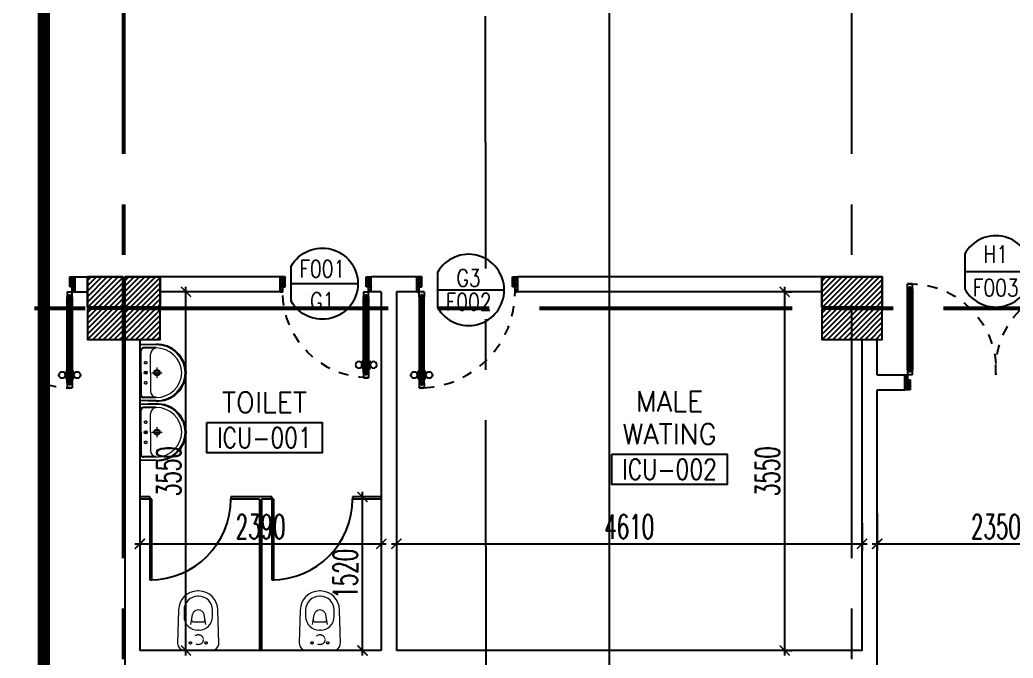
# Model space of a CAD drawing. Extents: x 276011.4 to 276105.3, y 57291.9 to 57371.4.
# Drawn here: x 276019.34 to 276029.17, y 57322.91 to 57329.23 of the extents above; entities that cross this region are included whole.
import ezdxf
from ezdxf.enums import TextEntityAlignment as Align

# ---------------------------------------------------------------- set-up
doc = ezdxf.new("R2010")
doc.units = 0
doc.header["$MEASUREMENT"] = 0
doc.header["$PDMODE"] = 34
for name, pattern in [('CENTER2', [1.125, 0.75, -0.125, 0.125, -0.125]), ('CENTERX2', [4, 2.5, -0.5, 0.5, -0.5]), ('DASHED', [0.75, 0.5, -0.25]), ('HIDDEN', [0.375, 0.25, -0.125]), ('HIDDEN2', [0.1875, 0.125, -0.0625])]:
    doc.linetypes.add(name, pattern=pattern)
doc.layers.get('0').update_dxf_attribs({"linetype": 'CONTINUOUS'})
doc.layers.get('DEFPOINTS').update_dxf_attribs({"linetype": 'CONTINUOUS'})
for name, color, linetype in [('AXES', 11, 'CENTERX2'), ('COL', 5, 'CONTINUOUS'), ('DIM', 4, 'CONTINUOUS'), ('DOOR', 7, 'CONTINUOUS'), ('DOOR-CR', 2, 'CONTINUOUS'), ('DOOR-NO', 3, 'CONTINUOUS'), ('ELEV', 2, 'CONTINUOUS'), ('FIX', 3, 'CONTINUOUS'), ('HAT', 8, 'CONTINUOUS'), ('PART', 9, 'CONTINUOUS'), ('RM-BOX', 4, 'CONTINUOUS'), ('RM-NAME', 2, 'CONTINUOUS'), ('RM-NO', 2, 'CONTINUOUS'), ('SUNI-FUR', 11, 'CONTINUOUS'), ('WALL', 2, 'CONTINUOUS')]:
    doc.layers.add(name, color=color, linetype=linetype)
doc.styles.add('ROMANS', font='ROMANS.shx', dxfattribs={"width": 0.6})
doc.dimstyles.new('STANDARD in', dxfattribs={"dimtxt": 0.24, "dimasz": 0.1, "dimexe": 0.07, "dimexo": 0.05, "dimgap": 0.05, "dimtad": 1, "dimdec": 0, "dimlfac": 1000, "dimzin": 0, "dimdsep": 46, "dimtxsty": 'ROMANS', "dimblk": 'ARCHTICK', "dimcen": 0.05, "dimdle": 0.05, "dimclrd": 4, "dimclre": 4, "dimclrt": 2, "dimadec": 0, "dimazin": 0, "dimtfac": 1, "dimtdec": 0, "dimtmove": 2, "dimatfit": 3, "dimfxl": 0, "dimtolj": 1, "dimtzin": 0, "dimarcsym": 0})

# ---------------------------------------------------------------- blocks, each defined once
blk = doc.blocks.new('DD1')
at = {"layer": 'DOOR-CR'}
blk.add_line((-307.6, 0), (352.8, 0), dxfattribs=at)
blk.add_lwpolyline([(-307.6, -172.9, 3.820224), (-307.6, 172.9)], format="xyb", close=True, dxfattribs=at)
at = {"layer": 'DOOR-NO', "color": 255, "style": 'ROMANS', "width": 0.8}
for tag, p in [('G', (0, 183.5)), ('000', (0, -141.4))]:
    blk.add_attdef(tag, text='', height=204, dxfattribs=at).set_placement(p, align=Align.MIDDLE)
blk = doc.blocks.new('A$C272A55A0')
at = {"layer": 'DOOR', "color": 0, "linetype": 'ByBlock'}
for p, q in [((0, 900.4), (0, 1050.4)), ((50, 1050.4), (0, 1050.4)), ((50, 950.4), (50, 1050.4)), ((1750, 950.4), (1750, 1050.4)), ((1750, 1050.4), (1800, 1050.4)), ((1800, 1050.4), (1800, 900.4)), ((0, 900.4), (25, 900.4)), ((25, 950.4), (50, 950.4)), ((25, 900.4), (25, 950.4)), ((75, 900.4), (25, 900.4)), ((25, 850.4), (25, 900.4)), ((75, 900.4), (75, 850.4)), ((1725, 900.4), (1775, 900.4)), ((1725, 900.4), (1725, 850.4)), ((1775, 950.4), (1750, 950.4)), ((1775, 900.4), (1775, 950.4)), ((1800, 900.4), (1775, 900.4)), ((1775, 850.4), (1775, 900.4)), ((42, 850.4), (25, 850.4)), ((58, 870.4), (42, 870.4)), ((42, 870.4), (42, 850.4)), ((58, 850.4), (58, 870.4)), ((75, 850.4), (58, 850.4)), ((1725, 850.4), (1742, 850.4)), ((1742, 870.4), (1758, 870.4)), ((1742, 850.4), (1742, 870.4)), ((1758, 870.4), (1758, 850.4)), ((1758, 850.4), (1775, 850.4)), ((1717.8, 160.1), (1708.8, 160.1)), ((1708.8, 95.3), (1708.8, 160.1)), ((1725, 172.7), (1717.8, 172.7)), ((1717.8, 172.7), (1717.8, 82.7)), ((1717.8, 95.3), (1717.8, 160.1)), ((1775, 172.7), (1782.2, 172.7)), ((1782.2, 172.7), (1782.2, 82.7)), ((1782.2, 160.1), (1791.2, 160.1)), ((1782.2, 95.3), (1782.2, 160.1)), ((1791.2, 95.3), (1791.2, 160.1)), ((25, 50.4), (42, 50.4)), ((25, 50.4), (25, 0.4)), ((25, 0.4), (75, 0.4)), ((75, 0.4), (25, 0.4)), ((42, 50.4), (42, 30.4)), ((42, 30.4), (58, 30.4)), ((58, 50.4), (75, 50.4)), ((58, 50.4), (58, 30.4)), ((75, 50.4), (75, 0.4)), ((1717.8, 95.3), (1708.8, 95.3)), ((1725, 82.7), (1717.8, 82.7)), ((1742, 50.4), (1725, 50.4)), ((1725, 50.4), (1725, 0.4)), ((1775, 0.4), (1725, 0.4)), ((1725, 0.4), (1775, 0.4)), ((1742, 50.4), (1742, 30.4)), ((1758, 30.4), (1742, 30.4)), ((1775, 50.4), (1758, 50.4)), ((1758, 50.4), (1758, 30.4)), ((1775, 82.7), (1782.2, 82.7)), ((1775, 50.4), (1775, 0.4)), ((1782.2, 95.3), (1791.2, 95.3))]:
    blk.add_line(p, q, dxfattribs=at)
at = {"layer": 'DOOR', "color": 9, "linetype": 'ByBlock'}
for p, q in [((50, 1050.4), (0, 1010.2)), ((50, 1050.4), (0, 936.6)), ((50, 1050.4), (36.6, 950.4)), ((1750, 1050.4), (1800, 1010.2)), ((1750, 1050.4), (1800, 936.6)), ((1750, 1050.4), (1763.4, 950.4))]:
    blk.add_line(p, q, dxfattribs=at)
at = {"layer": 'DOOR', "linetype": 'ByBlock'}
for p, q in [((25, 850.4), (25, 50.4)), ((42, 850.4), (42, 50.4)), ((58, 850.4), (58, 50.4)), ((75, 50.4), (75, 850.4)), ((1725, 50.4), (1725, 850.4)), ((1742, 850.4), (1742, 50.4)), ((1758, 850.4), (1758, 50.4)), ((1775, 850.4), (1775, 50.4))]:
    blk.add_line(p, q, dxfattribs=at)
at = {"layer": 'DOOR', "color": 0, "linetype": 'ByBlock'}
for centre in [(1676.5, 127.7), (1823.5, 127.7)]:
    blk.add_circle(centre, 32.4, dxfattribs=at)
at = {"layer": 'DOOR', "color": 9, "linetype": 'ByBlock'}
for centre, radius, start, end in [((50, 1050.4), 54.4, 203.20738, 270), ((50, 1050.4), 74.4, 227.77643, 270), ((50, 1050.4), 34.4, 180, 270), ((50, 1050.4), 14.4, 180, 270), ((1750, 1050.4), 14.4, 270, 0), ((1750, 1050.4), 34.4, 270, 0), ((1750, 1050.4), 54.4, 270, 336.79262), ((1750, 1050.4), 74.4, 270, 312.22357), ((50, 1050.4), 94.4, 238.01819, 270), ((50, 1050.4), 114.4, 244.08384, 257.37743), ((50, 1050.4), 134.4, 248.15985, 259.28002), ((50, 1050.4), 154.4, 251.10529, 256.28577), ((1750, 1050.4), 94.4, 270, 301.98181), ((1750, 1050.4), 114.4, 282.62257, 295.91616), ((1750, 1050.4), 134.4, 280.71998, 291.84015), ((1750, 1050.4), 154.4, 283.71423, 288.89471)]:
    blk.add_arc(centre, radius, start, end, dxfattribs=at)
at = {"layer": 'DOOR', "linetype": 'HIDDEN', "ltscale": 0.5}
for centre, start, end in [((50, 851.4), 268.31738, 3.29648), ((1750, 851.4), 176.70352, 271.68262)]:
    blk.add_arc(centre, 851.4, start, end, dxfattribs=at)
at = {"layer": 'WALL', "linetype": 'ByBlock'}
blk.add_line((1800, 900.4), (1800, 1050.4), dxfattribs=at)
blk = doc.blocks.new('C7')
at = {"layer": 'HAT'}
h = blk.add_hatch(dxfattribs=at)
h.set_pattern_fill('ANSI31', color=256, scale=300, style=0)
h.set_pattern_definition([(45, (-248876.182, -51411.005), (-26.5165043, 26.5165043), [])])
h.paths.add_polyline_path([(350, 300), (250, 300), (0, 300), (0, 0), (350, 0)])
at = {"layer": 'COL'}
blk.add_lwpolyline([(0, 300), (0, 0), (350, 0), (350, 300)], close=True, dxfattribs=at)
blk = doc.blocks.new('C5')
at = {"layer": 'HAT', "linetype": 'ByBlock'}
h = blk.add_hatch(dxfattribs=at)
h.set_pattern_fill('ANSI31', color=256, scale=300, style=0)
h.set_pattern_definition([(45, (-223356.182, -51411.005), (-26.516504, 26.516504), [])])
h.paths.add_polyline_path([(300, 300), (0, 300), (0, 0), (300, 0)])
h.paths.add_polyline_path([(600, 300), (300, 300), (300, 0), (600, 0)])
at = {"layer": 'COL'}
blk.add_lwpolyline([(600, 300), (0, 300), (0, 0), (600, 0)], close=True, dxfattribs=at)
blk = doc.blocks.new('RM1')
at = {"layer": 'RM-BOX'}
blk.add_lwpolyline([(569.9, -200), (-569.9, -200), (-569.9, -500), (569.9, -500)], close=True, dxfattribs=at)
at = {"layer": 'RM-NAME', "style": 'ROMANS'}
for tag, p in [('ROOMNAME1', (0, 323.8)), ('ROOMNAME2', (0, 0))]:
    blk.add_attdef(tag, text='', height=200, dxfattribs=at).set_placement(p, align=Align.MIDDLE)
at = {"layer": 'RM-NO', "style": 'ROMANS', "width": 0.8}
blk.add_attdef('ROOMNO', text='', height=200, dxfattribs=at).set_placement((0, -350), align=Align.MIDDLE)
blk = doc.blocks.new('DOOR90')
at = {"layer": 'DOOR', "color": 0, "linetype": 'ByBlock'}
for p, q in [((-150, 0), (-150, -25)), ((-150, 0), (0, 0)), ((0, -50), (0, 0)), ((-1000, -25), (-1000, -75)), ((-1000, -75), (-1000, -25)), ((-950, -25), (-1000, -25)), ((-950, -75), (-1000, -75)), ((-970, -42), (-970, -58)), ((-950, -42), (-970, -42)), ((-950, -58), (-970, -58)), ((-950, -25), (-950, -42)), ((-950, -58), (-950, -75)), ((-917.6, -25), (-917.6, -17.8)), ((-827.6, -17.8), (-917.6, -17.8)), ((-917.6, -75), (-917.6, -82.2)), ((-827.6, -82.2), (-917.6, -82.2)), ((-905, -17.8), (-905, -8.8)), ((-905, -8.8), (-840.2, -8.8)), ((-905, -17.8), (-840.2, -17.8)), ((-905, -82.2), (-905, -91.2)), ((-905, -82.2), (-840.2, -82.2)), ((-905, -91.2), (-840.2, -91.2)), ((-840.2, -17.8), (-840.2, -8.8)), ((-840.2, -82.2), (-840.2, -91.2)), ((-827.6, -25), (-827.6, -17.8)), ((-827.6, -75), (-827.6, -82.2)), ((-200, -42), (-200, -25)), ((-200, -25), (-150, -25)), ((-180, -42), (-200, -42)), ((-200, -75), (-200, -58)), ((-200, -58), (-180, -58)), ((-150, -75), (-200, -75)), ((-180, -58), (-180, -42)), ((-150, -75), (-150, -25)), ((-150, -25), (-100, -25)), ((-100, -25), (-100, -50)), ((-100, -50), (0, -50)), ((-150, -900), (-150, -875)), ((-150, -875), (-100, -875)), ((-100, -850), (0, -850)), ((-100, -875), (-100, -850)), ((0, -850), (0, -900)), ((0, -900), (-150, -900)), ((-150, -900), (0, -900))]:
    blk.add_line(p, q, dxfattribs=at)
at = {"layer": 'DOOR', "color": 9, "linetype": 'ByBlock'}
for p, q in [((0, -50), (-113.7, 0)), ((0, -50), (-40.1, 0)), ((0, -50), (-100, -36.6)), ((0, -850), (-113.7, -900)), ((0, -850), (-100, -863.4)), ((0, -850), (-40.1, -900))]:
    blk.add_line(p, q, dxfattribs=at)
at = {"layer": 'DOOR', "linetype": 'ByBlock'}
for p, q in [((-200, -25), (-950, -25)), ((-200, -42), (-950, -42)), ((-200, -58), (-950, -58)), ((-950, -75), (-200, -75))]:
    blk.add_line(p, q, dxfattribs=at)
at = {"layer": 'DOOR', "color": 0, "linetype": 'ByBlock'}
for centre in [(-872.6, 23.5), (-872.6, -123.5)]:
    blk.add_circle(centre, 32.4, dxfattribs=at)
at = {"layer": 'DOOR', "color": 9, "linetype": 'ByBlock'}
for centre, radius, start, end in [((0, -50), 154.4, 161.10529, 166.28577), ((0, -50), 134.4, 158.15985, 169.28002), ((0, -50), 94.4, 148.01819, 180), ((0, -50), 74.4, 137.77643, 180), ((0, -50), 114.4, 154.08384, 167.37743), ((0, -50), 54.4, 113.20738, 180), ((0, -50), 34.4, 90, 180), ((0, -50), 14.4, 90, 180), ((0, -850), 134.4, 190.71998, 201.84015), ((0, -850), 94.4, 180, 211.98181), ((0, -850), 74.4, 180, 222.22357), ((0, -850), 54.4, 180, 246.79262), ((0, -850), 34.4, 180, 270), ((0, -850), 14.4, 180, 270), ((0, -850), 154.4, 193.71423, 198.89471)]:
    blk.add_arc(centre, radius, start, end, dxfattribs=at)
at = {"layer": 'DOOR', "linetype": 'HIDDEN', "ltscale": 0.5}
blk.add_arc((-150, -25), 850, 180, 270, dxfattribs=at)
blk = doc.blocks.new('_ARCHTICK')
at = {"color": 0, "linetype": 'ByBlock', "const_width": 0.15}
blk.add_lwpolyline([(-0.5, -0.5), (0.5, 0.5)], dxfattribs=at)
blk = doc.blocks.new('*D341')
at = {"layer": 'DEFPOINTS', "color": 0, "linetype": 'ByBlock', "ltscale": 0.3}
for p in [(276020.5255, 57324.1396), (276022.9155, 57324.1396), (276022.9155, 57324.0393)]:
    blk.add_point(p, dxfattribs=at)
at = {"layer": 'DIM', "color": 4, "linetype": 'ByBlock', "lineweight": -2, "ltscale": 0.3}
for p, q in [((276020.5255, 57324.0896), (276020.5255, 57323.9693)), ((276022.9155, 57324.0896), (276022.9155, 57323.9693)), ((276020.4755, 57324.0393), (276022.9655, 57324.0393))]:
    blk.add_line(p, q, dxfattribs=at)
at = {"layer": 'DIM', "color": 4, "linetype": 'ByBlock', "lineweight": -2, "ltscale": 0.3, "xscale": 0.1, "yscale": 0.1, "zscale": 0.1, "rotation": 180}
blk.add_blockref('_ARCHTICK', (276020.5255, 57324.0393), dxfattribs=at)
at = {"layer": 'DIM', "color": 4, "linetype": 'ByBlock', "lineweight": -2, "ltscale": 0.3, "xscale": 0.1, "yscale": 0.1, "zscale": 0.1}
blk.add_blockref('_ARCHTICK', (276022.9155, 57324.0393), dxfattribs=at)
at = {"layer": 'DIM', "color": 2, "linetype": 'ByBlock', "ltscale": 0.3, "insert": (276021.7205, 57324.2093), "char_height": 0.24, "attachment_point": 5, "style": 'ROMANS'}
blk.add_mtext('\\A1;2390', dxfattribs=at)
blk = doc.blocks.new('*D340')
at = {"layer": 'DEFPOINTS', "color": 0, "linetype": 'ByBlock', "ltscale": 0.3}
for p in [(276020.982, 57326.5329), (276021.0124, 57326.5329), (276021.0124, 57322.9829)]:
    blk.add_point(p, dxfattribs=at)
at = {"layer": 'DIM', "color": 4, "linetype": 'ByBlock', "lineweight": -2, "ltscale": 0.3}
for p, q in [((276020.9624, 57326.5329), (276020.912, 57326.5329)), ((276020.982, 57322.9329), (276020.982, 57326.5829)), ((276020.9624, 57322.9829), (276020.912, 57322.9829))]:
    blk.add_line(p, q, dxfattribs=at)
at = {"layer": 'DIM', "color": 4, "linetype": 'ByBlock', "lineweight": -2, "ltscale": 0.3, "xscale": 0.1, "yscale": 0.1, "zscale": 0.1}
for p, rotation in [((276020.982, 57326.5329), 90), ((276020.982, 57322.9829), 270)]:
    blk.add_blockref('_ARCHTICK', p, dxfattribs=dict(at, rotation=rotation))
at = {"layer": 'DIM', "color": 2, "linetype": 'ByBlock', "ltscale": 0.3, "insert": (276020.812, 57324.7579), "char_height": 0.24, "attachment_point": 5, "rotation": 90, "style": 'ROMANS'}
blk.add_mtext('\\A1;3550', dxfattribs=at)
blk = doc.blocks.new('LAV1')
at = {"layer": 'FIX', "linetype": 'ByBlock', "ltscale": 0.3}
for p, q in [((-280, 210), (-275, 50)), ((-245, 210), (-245, 85)), ((245, 210), (245, 85)), ((280, 210), (275, 50)), ((0, 60), (-220.2, 60)), ((0, 60), (220.2, 60))]:
    blk.add_line(p, q, dxfattribs=at)
at = {"layer": 'FIX', "linetype": 'Continuous', "lineweight": 20}
for p, q in [((-275, 210), (-275, 50)), ((275, 210), (275, 50)), ((0, 155), (-181.4, 155)), ((0, 155), (181.4, 155)), ((0, 50), (-275, 50)), ((0, 50), (-252.5, 50)), ((0, 50), (252.5, 50)), ((0, 50), (275, 50))]:
    blk.add_line(p, q, dxfattribs=at)
at = {"layer": 'FIX', "linetype": 'DASHED', "lineweight": 20, "ltscale": 0.05}
for p, q in [((49.5, 220), (-50.5, 220)), ((-0.5, 170), (-0.5, 270)), ((-0.5, 170), (-0.5, 270))]:
    blk.add_line(p, q, dxfattribs=at)
at = {"layer": 'FIX', "lineweight": 20}
for p, q in [((15.6, 107.5), (-15.5, 107.5)), ((0, 92), (0, 123))]:
    blk.add_line(p, q, dxfattribs=at)
for centre, radius in [((-0.5, 220), 29.5), ((-0.5, 220), 22.5), ((0, 107.5), 15.5)]:
    blk.add_circle(centre, radius, dxfattribs=at)
at = {"layer": 'FIX', "linetype": 'HIDDEN', "lineweight": 20, "ltscale": 0.05}
for centre in [(-100, 107.5), (100, 107.5)]:
    blk.add_circle(centre, 12.4, dxfattribs=at)
at = {"layer": 'FIX', "linetype": 'ByBlock', "ltscale": 0.3}
for centre, radius, start, end in [((6.9, 220), 287, 91.37765, 182.00641), ((-6.9, 220), 287, 357.99359, 88.62235), ((-220.1, 84.9), 24.9, 179.70214, 269.94861), ((220.1, 84.9), 24.9, 270.05139, 0.29786)]:
    blk.add_arc(centre, radius, start, end, dxfattribs=at)
at = {"layer": 'FIX', "linetype": 'Continuous', "lineweight": 20}
for centre, radius, start, end in [((8.4, 216.7), 283.4, 91.6988, 181.35097), ((-8.4, 216.7), 283.4, 358.64903, 88.3012), ((7.6, 212.5), 252.7, 91.73281, 180.48842), ((-7.6, 212.5), 252.7, 359.51158, 88.26719), ((-179.2, 221.8), 66.9, 190.20056, 268.07863), ((179.2, 221.8), 66.9, 271.92137, 349.79944)]:
    blk.add_arc(centre, radius, start, end, dxfattribs=at)
blk = doc.blocks.new('WC1')
at = {"layer": 'FIX', "lineweight": 20}
for p, q in [((-210, 203.8), (-538, 193.8)), ((-475, 140.8), (-538, 140.8)), ((-727, 4.8), (-727, -4.8)), ((-674, 4.8), (-674, -4.8)), ((-533.7, 24.2), (-539.5, 0)), ((-539.5, 0), (-533.7, -24.2)), ((-394.8, 75.7), (-490.4, 60.1)), ((-339, 4.8), (-339, -4.8)), ((-490.4, -60.1), (-394.8, -75.7)), ((-538, -140.8), (-475, -140.8)), ((-538, -193.8), (-210, -203.8))]:
    blk.add_line(p, q, dxfattribs=at)
at = {"layer": 'FIX', "linetype": 'Continuous', "lineweight": 20}
blk.add_line((-420.1, -47.3), (-420.4, 44.6), dxfattribs=at)
at = {"layer": 'FIX', "lineweight": 20}
blk.add_lwpolyline([(-213.2, -203.8), (-210, -203.8, 0.414214), (-137, -130.8), (-137, 0), (-137, 130.8, 0.414214), (-210, 203.8)], format="xyb", dxfattribs=at)
at = {"layer": 'FIX', "linetype": 'HIDDEN2', "lineweight": 20, "ltscale": 0.3}
blk.add_circle((-245, 0), 49.8, dxfattribs=at)
at = {"layer": 'FIX', "linetype": 'HIDDEN', "lineweight": 20, "ltscale": 0.05}
for centre in [(-213.2, 77.5), (-213.2, -77.5)]:
    blk.add_circle(centre, 11.6, dxfattribs=at)
at = {"layer": 'FIX', "lineweight": 20}
for centre, radius, start, end in [((-538, 4.8), 189, 90, 180), ((-538, 4.8), 136, 90, 180), ((-475, 4.8), 136, 360, 90), ((-473, -6.9), 68.2, 128.92417, 152.84682), ((-464.4, -17.6), 82, 108.49595, 128.92417), ((-538, -4.8), 189, 180, 270), ((-538, -4.8), 136, 180, 270), ((-473, 6.9), 68.2, 207.15318, 231.07583), ((-464.4, 17.6), 82, 231.07583, 251.50405), ((-475, -4.8), 136, 270, 0)]:
    blk.add_arc(centre, radius, start, end, dxfattribs=at)
at = {"layer": 'FIX', "linetype": 'Continuous', "lineweight": 20}
for centre, start, end in [((-442.7, 45.5), 357.66621, 91.61215), ((-442.4, -45.6), 268.38785, 2.33379)]:
    blk.add_arc(centre, 22.3, start, end, dxfattribs=at)
blk = doc.blocks.new('*D339')
at = {"layer": 'DEFPOINTS', "color": 0, "linetype": 'ByBlock', "ltscale": 0.3}
for p in [(276023.0655, 57325.0302), (276027.6755, 57324.2935), (276027.6755, 57324.0393)]:
    blk.add_point(p, dxfattribs=at)
at = {"layer": 'DIM', "color": 4, "linetype": 'ByBlock', "lineweight": -2, "ltscale": 0.3}
for p, q in [((276023.0655, 57324.9802), (276023.0655, 57323.9693)), ((276027.6755, 57324.2435), (276027.6755, 57323.9693)), ((276023.0155, 57324.0393), (276027.7255, 57324.0393))]:
    blk.add_line(p, q, dxfattribs=at)
at = {"layer": 'DIM', "color": 4, "linetype": 'ByBlock', "lineweight": -2, "ltscale": 0.3, "xscale": 0.1, "yscale": 0.1, "zscale": 0.1, "rotation": 180}
blk.add_blockref('_ARCHTICK', (276023.0655, 57324.0393), dxfattribs=at)
at = {"layer": 'DIM', "color": 4, "linetype": 'ByBlock', "lineweight": -2, "ltscale": 0.3, "xscale": 0.1, "yscale": 0.1, "zscale": 0.1}
blk.add_blockref('_ARCHTICK', (276027.6755, 57324.0393), dxfattribs=at)
at = {"layer": 'DIM', "color": 2, "linetype": 'ByBlock', "ltscale": 0.3, "insert": (276025.3705, 57324.2093), "char_height": 0.24, "attachment_point": 5, "style": 'ROMANS'}
blk.add_mtext('\\A1;4610', dxfattribs=at)
blk = doc.blocks.new('*D338')
at = {"layer": 'DEFPOINTS', "color": 0, "linetype": 'ByBlock', "ltscale": 0.3}
for p in [(276026.8887, 57326.5329), (276026.8887, 57322.9829), (276026.9091, 57322.9829)]:
    blk.add_point(p, dxfattribs=at)
at = {"layer": 'DIM', "color": 4, "linetype": 'ByBlock', "lineweight": -2, "ltscale": 0.3}
for p, q in [((276026.9091, 57326.5829), (276026.9091, 57322.9329)), ((276026.9387, 57326.5329), (276026.9791, 57326.5329)), ((276026.9387, 57322.9829), (276026.9791, 57322.9829))]:
    blk.add_line(p, q, dxfattribs=at)
at = {"layer": 'DIM', "color": 4, "linetype": 'ByBlock', "lineweight": -2, "ltscale": 0.3, "xscale": 0.1, "yscale": 0.1, "zscale": 0.1}
for p, rotation in [((276026.9091, 57326.5329), 90), ((276026.9091, 57322.9829), 270)]:
    blk.add_blockref('_ARCHTICK', p, dxfattribs=dict(at, rotation=rotation))
at = {"layer": 'DIM', "color": 2, "linetype": 'ByBlock', "ltscale": 0.3, "insert": (276026.7391, 57324.7579), "char_height": 0.24, "attachment_point": 5, "rotation": 90, "style": 'ROMANS'}
blk.add_mtext('\\A1;3550', dxfattribs=at)
blk = doc.blocks.new('*D337')
at = {"layer": 'DEFPOINTS', "color": 0, "linetype": 'ByBlock', "ltscale": 0.3}
for p in [(276030.1755, 57324.6085), (276027.8255, 57324.3881), (276030.1755, 57324.0393)]:
    blk.add_point(p, dxfattribs=at)
at = {"layer": 'DIM', "color": 4, "linetype": 'ByBlock', "lineweight": -2, "ltscale": 0.3}
for p, q in [((276030.1755, 57324.5585), (276030.1755, 57323.9693)), ((276027.8255, 57324.3381), (276027.8255, 57323.9693)), ((276027.7755, 57324.0393), (276030.2255, 57324.0393))]:
    blk.add_line(p, q, dxfattribs=at)
at = {"layer": 'DIM', "color": 4, "linetype": 'ByBlock', "lineweight": -2, "ltscale": 0.3, "xscale": 0.1, "yscale": 0.1, "zscale": 0.1, "rotation": 180}
blk.add_blockref('_ARCHTICK', (276027.8255, 57324.0393), dxfattribs=at)
at = {"layer": 'DIM', "color": 4, "linetype": 'ByBlock', "lineweight": -2, "ltscale": 0.3, "xscale": 0.1, "yscale": 0.1, "zscale": 0.1}
blk.add_blockref('_ARCHTICK', (276030.1755, 57324.0393), dxfattribs=at)
at = {"layer": 'DIM', "color": 2, "linetype": 'ByBlock', "ltscale": 0.3, "insert": (276029.0005, 57324.2093), "char_height": 0.24, "attachment_point": 5, "style": 'ROMANS'}
blk.add_mtext('\\A1;2350', dxfattribs=at)
blk = doc.blocks.new('*D334')
at = {"layer": 'DEFPOINTS', "color": 0, "linetype": 'ByBlock', "ltscale": 0.3}
for p in [(276022.7296, 57324.5029), (276022.773, 57324.5029), (276022.7564, 57322.9829)]:
    blk.add_point(p, dxfattribs=at)
at = {"layer": 'DIM', "color": 4, "linetype": 'ByBlock', "lineweight": -2, "ltscale": 0.3}
for p, q in [((276022.723, 57324.5029), (276022.6596, 57324.5029)), ((276022.7296, 57322.9329), (276022.7296, 57324.5529)), ((276022.7064, 57322.9829), (276022.6596, 57322.9829))]:
    blk.add_line(p, q, dxfattribs=at)
at = {"layer": 'DIM', "color": 4, "linetype": 'ByBlock', "lineweight": -2, "ltscale": 0.3, "xscale": 0.1, "yscale": 0.1, "zscale": 0.1}
for p, rotation in [((276022.7296, 57324.5029), 90), ((276022.7296, 57322.9829), 270)]:
    blk.add_blockref('_ARCHTICK', p, dxfattribs=dict(at, rotation=rotation))
at = {"layer": 'DIM', "color": 2, "linetype": 'ByBlock', "ltscale": 0.3, "insert": (276022.5596, 57323.7429), "char_height": 0.24, "attachment_point": 5, "rotation": 90, "style": 'ROMANS'}
blk.add_mtext('\\A1;1520', dxfattribs=at)
blk = doc.blocks.new('DOOR-10')
at = {"layer": 'DOOR', "color": 0, "linetype": 'ByBlock'}
for p, q in [((-25.7, 1100), (-75.7, 1100)), ((-75.7, 1100), (-25.7, 1100)), ((-75.7, 1050), (-75.7, 1100)), ((-25.7, 1050), (-25.7, 1100)), ((-82.9, 1005), (-91.9, 1005)), ((-91.9, 1005), (-91.9, 940.2)), ((-75.7, 1017.6), (-82.9, 1017.6)), ((-82.9, 927.6), (-82.9, 1017.6)), ((-82.9, 1005), (-82.9, 940.2)), ((-58.7, 1050), (-75.7, 1050)), ((-42.7, 1070), (-58.7, 1070)), ((-58.7, 1050), (-58.7, 1070)), ((-42.7, 1050), (-42.7, 1070)), ((-25.7, 1050), (-42.7, 1050)), ((-25.7, 1017.6), (-18.5, 1017.6)), ((-18.5, 927.6), (-18.5, 1017.6)), ((-18.5, 1005), (-9.5, 1005)), ((-18.5, 1005), (-18.5, 940.2)), ((-9.5, 1005), (-9.5, 940.2)), ((-82.9, 940.2), (-91.9, 940.2)), ((-75.7, 927.6), (-82.9, 927.6)), ((-25.7, 927.6), (-18.5, 927.6)), ((-18.5, 940.2), (-9.5, 940.2)), ((-75.7, 200), (-58.7, 200)), ((-75.7, 150), (-75.7, 200)), ((-58.7, 200), (-58.7, 180)), ((-42.7, 200), (-25.7, 200)), ((-42.7, 180), (-42.7, 200)), ((-25.7, 200), (-25.7, 150)), ((-1000.7, 0), (-1000.7, 150)), ((-1000.7, 150), (-975.7, 150)), ((-1000.7, 150), (-1000.7, 0)), ((-975.7, 150), (-975.7, 100)), ((-975.7, 100), (-950.7, 100)), ((-950.7, 100), (-950.7, 0)), ((-75.7, 150), (-25.7, 150)), ((-58.7, 180), (-42.7, 180)), ((-50.7, 100), (-50.7, 0)), ((-25.7, 100), (-50.7, 100)), ((-0.7, 150), (-25.7, 150)), ((-25.7, 150), (-25.7, 100)), ((-950.7, 0), (-1000.7, 0)), ((-50.7, 0), (-0.7, 0))]:
    blk.add_line(p, q, dxfattribs=at)
at = {"layer": 'DOOR', "linetype": 'ByBlock'}
for p, q in [((-75.7, 1050), (-75.7, 200)), ((-58.7, 200), (-58.7, 1050)), ((-42.7, 200), (-42.7, 1050)), ((-25.7, 200), (-25.7, 1050))]:
    blk.add_line(p, q, dxfattribs=at)
at = {"layer": 'DOOR', "color": 9, "linetype": 'ByBlock'}
for p, q in [((-950.7, 0), (-1000.7, 113.7)), ((-950.7, 0), (-964.1, 100)), ((-50.7, 0), (-0.7, 113.7)), ((-50.7, 0), (-37.3, 100)), ((-0.7, 0), (-0.7, 150)), ((-950.7, 0), (-1000.7, 40.1)), ((-50.7, 0), (-0.7, 40.1))]:
    blk.add_line(p, q, dxfattribs=at)
at = {"layer": 'DOOR', "color": 0, "linetype": 'ByBlock'}
for centre in [(-124.2, 972.6), (22.8, 972.6)]:
    blk.add_circle(centre, 32.4, dxfattribs=at)
at = {"layer": 'DOOR', "linetype": 'HIDDEN', "ltscale": 0.5}
blk.add_arc((-23.4, 149.1), 952.3, 93.14816, 179.94816, dxfattribs=at)
at = {"layer": 'DOOR', "color": 9, "linetype": 'ByBlock'}
for centre, radius, start, end in [((-950.7, 0), 154.4, 103.71423, 108.89471), ((-950.7, 0), 134.4, 100.71998, 111.84015), ((-50.7, 0), 134.4, 68.15985, 79.28002), ((-50.7, 0), 114.4, 64.08384, 77.37743), ((-50.7, 0), 154.4, 71.10529, 76.28577), ((-950.7, 0), 94.4, 90, 121.98181), ((-950.7, 0), 74.4, 90, 132.22357), ((-950.7, 0), 54.4, 90, 156.79262), ((-950.7, 0), 34.4, 90, 180), ((-950.7, 0), 14.4, 90, 180), ((-50.7, 0), 94.4, 58.01819, 90), ((-50.7, 0), 74.4, 47.77643, 90), ((-50.7, 0), 54.4, 23.20738, 90), ((-50.7, 0), 34.4, 0, 90), ((-50.7, 0), 14.4, 0, 90)]:
    blk.add_arc(centre, radius, start, end, dxfattribs=at)

msp = doc.modelspace()

# ---------------------------------------------------------------- linework, layer by layer
at = {"layer": 'AXES'}
for p, q in [((276027.5755, 57291.8986), (276027.5755, 57370.7113)), ((276020.3555, 57291.8986), (276020.3555, 57370.3613)), ((276020.3755, 57291.8986), (276020.3755, 57370.3613)), ((276023.9755, 57298.7629), (276023.9217, 57357.5829)), ((276012.4831, 57326.3829), (276041.9755, 57326.3829)), ((276012.4831, 57326.3629), (276041.9755, 57326.3629))]:
    msp.add_line(p, q, dxfattribs=at)
at = {"layer": 'DOOR', "color": 0, "linetype": 'ByBlock'}
for p, q in [((276019.8305, 57326.5829), (276019.8305, 57326.6829)), ((276019.8305, 57326.6829), (276019.8805, 57326.6829)), ((276019.8055, 57326.5329), (276019.8555, 57326.5329)), ((276019.8055, 57326.5329), (276019.8055, 57326.4829)), ((276019.8555, 57326.5829), (276019.8305, 57326.5829)), ((276019.8555, 57326.5329), (276019.8555, 57326.5829)), ((276019.8805, 57326.5329), (276019.8555, 57326.5329)), ((276019.8555, 57326.4829), (276019.8555, 57326.5329)), ((276019.8055, 57326.4829), (276019.8225, 57326.4829)), ((276019.8225, 57326.5029), (276019.8385, 57326.5029)), ((276019.8225, 57326.4829), (276019.8225, 57326.5029)), ((276019.8385, 57326.5029), (276019.8385, 57326.4829)), ((276019.8385, 57326.4829), (276019.8555, 57326.4829)), ((276019.7983, 57325.7427), (276019.7893, 57325.7427)), ((276019.7893, 57325.6779), (276019.7893, 57325.7427)), ((276019.8055, 57325.7553), (276019.7983, 57325.7553)), ((276019.7983, 57325.7553), (276019.7983, 57325.6653)), ((276019.7983, 57325.6779), (276019.7983, 57325.7427)), ((276019.8555, 57325.7553), (276019.8627, 57325.7553)), ((276019.8627, 57325.7553), (276019.8627, 57325.6653)), ((276019.8627, 57325.7427), (276019.8717, 57325.7427)), ((276019.8627, 57325.6779), (276019.8627, 57325.7427)), ((276019.8717, 57325.6779), (276019.8717, 57325.7427)), ((276019.7983, 57325.6779), (276019.7893, 57325.6779)), ((276019.8055, 57325.6653), (276019.7983, 57325.6653)), ((276019.8555, 57325.6653), (276019.8627, 57325.6653)), ((276019.8627, 57325.6779), (276019.8717, 57325.6779)), ((276019.8225, 57325.6329), (276019.8055, 57325.6329)), ((276019.8055, 57325.6329), (276019.8055, 57325.5829)), ((276019.8555, 57325.5829), (276019.8055, 57325.5829)), ((276019.8055, 57325.5829), (276019.8555, 57325.5829)), ((276019.8225, 57325.6329), (276019.8225, 57325.6129)), ((276019.8385, 57325.6129), (276019.8225, 57325.6129)), ((276019.8555, 57325.6329), (276019.8385, 57325.6329)), ((276019.8385, 57325.6329), (276019.8385, 57325.6129)), ((276019.8555, 57325.6329), (276019.8555, 57325.5829))]:
    msp.add_line(p, q, dxfattribs=at)
at = {"layer": 'DOOR', "color": 9, "linetype": 'ByBlock'}
for p, q in [((276019.8305, 57326.6829), (276019.8805, 57326.6428)), ((276019.8305, 57326.6829), (276019.8805, 57326.5692)), ((276019.8305, 57326.6829), (276019.8439, 57326.5829)), ((276019.8805, 57326.6829), (276019.8805, 57326.5329))]:
    msp.add_line(p, q, dxfattribs=at)
at = {"layer": 'DOOR', "linetype": 'ByBlock'}
for p, q in [((276019.8055, 57325.6329), (276019.8055, 57326.4829)), ((276019.8225, 57326.4829), (276019.8225, 57325.6329)), ((276019.8385, 57326.4829), (276019.8385, 57325.6329)), ((276019.8555, 57326.4829), (276019.8555, 57325.6329))]:
    msp.add_line(p, q, dxfattribs=at)
at = {"layer": 'DOOR', "color": 0, "linetype": 'ByBlock'}
for centre in [(276019.757, 57325.7103), (276019.904, 57325.7103)]:
    msp.add_circle(centre, 0.0324, dxfattribs=at)
at = {"layer": 'DOOR', "color": 9, "linetype": 'ByBlock'}
for radius, start, end in [(0.0144, 270, 0), (0.0344, 270, 0), (0.0544, 270, 336.79262), (0.0744, 270, 312.22357), (0.0944, 270, 301.98181), (0.1144, 282.62257, 295.91616), (0.1344, 280.71998, 291.84015), (0.1544, 283.71423, 288.89471)]:
    msp.add_arc((276019.8305, 57326.6829), radius, start, end, dxfattribs=at)
at = {"layer": 'DOOR', "linetype": 'HIDDEN', "ltscale": 0.5}
msp.add_arc((276019.8578, 57326.5338), 0.9523, 252.71262, 266.85184, dxfattribs=at)
at = {"layer": 'ELEV', "linetype": 'CENTER2', "const_width": 0.12}
msp.add_lwpolyline([(276019.5748, 57297.3867), (276019.5748, 57361.2249)], dxfattribs=at)
at = {"layer": 'PART', "linetype": 'ByBlock'}
for p, q in [((276020.6255, 57324.5029), (276020.5255, 57324.5029)), ((276020.6455, 57324.4829), (276020.5255, 57324.4829)), ((276020.6255, 57324.5029), (276020.6255, 57324.4829)), ((276020.6255, 57324.4829), (276020.6255, 57323.6829)), ((276020.6455, 57324.4829), (276020.6255, 57324.4829)), ((276020.6455, 57323.6829), (276020.6455, 57324.4829)), ((276021.8305, 57324.5029), (276021.4255, 57324.5029)), ((276021.4255, 57324.5029), (276021.4255, 57324.4829)), ((276021.7105, 57324.4829), (276021.4255, 57324.4829)), ((276021.7105, 57324.4829), (276021.7105, 57322.9829)), ((276021.7305, 57324.4829), (276021.7305, 57322.9829)), ((276021.8305, 57324.4829), (276021.7305, 57324.4829)), ((276021.8305, 57324.5029), (276021.8305, 57324.4829)), ((276021.8305, 57324.4829), (276021.8305, 57324.5029)), ((276021.8305, 57324.4829), (276021.8305, 57323.6829)), ((276021.8505, 57324.4829), (276021.8305, 57324.4829)), ((276021.8505, 57323.6829), (276021.8505, 57324.4829)), ((276022.9155, 57324.5029), (276022.6305, 57324.5029)), ((276022.6305, 57324.5029), (276022.6305, 57324.4829)), ((276022.9155, 57324.4829), (276022.6305, 57324.4829)), ((276020.6255, 57323.6829), (276020.6455, 57323.6829)), ((276021.8305, 57323.6829), (276021.8505, 57323.6829))]:
    msp.add_line(p, q, dxfattribs=at)
for centre in [(276020.6255, 57324.4829), (276021.8305, 57324.4829)]:
    msp.add_arc(centre, 0.8, 270, 0, dxfattribs=at)
at = {"layer": 'SUNI-FUR', "linetype": 'Continuous'}
msp.add_line((276025.1755, 57298.7629), (276025.1755, 57357.5829), dxfattribs=at)
at = {"layer": 'WALL', "linetype": 'ByBlock'}
for p, q in [((276019.8805, 57326.5329), (276019.8805, 57326.6829)), ((276021.9155, 57326.6829), (276020.7255, 57326.6829)), ((276021.9155, 57326.5329), (276021.9155, 57326.6829)), ((276023.2655, 57326.6829), (276022.8155, 57326.6829)), ((276022.8155, 57326.5329), (276022.8155, 57326.6829)), ((276023.2655, 57326.6829), (276023.2655, 57326.5329)), ((276027.2755, 57326.6829), (276024.2655, 57326.6829)), ((276024.2655, 57326.6829), (276024.2655, 57326.5329)), ((276021.9155, 57326.5329), (276020.7255, 57326.5329)), ((276021.9155, 57326.5329), (276020.7255, 57326.5329)), ((276022.9155, 57326.5329), (276022.8155, 57326.5329)), ((276022.9155, 57326.5329), (276022.8155, 57326.5329)), ((276022.9155, 57326.5329), (276022.9155, 57322.9829)), ((276023.0655, 57326.5329), (276023.0655, 57322.9829)), ((276023.2655, 57326.5329), (276023.0655, 57326.5329)), ((276027.2755, 57326.5329), (276024.2655, 57326.5329)), ((276028.1005, 57325.5629), (276028.1005, 57325.7129)), ((276022.9155, 57322.9829), (276020.5255, 57322.9829)), ((276027.6755, 57322.9829), (276023.0655, 57322.9829))]:
    msp.add_line(p, q, dxfattribs=at)
at = {"layer": 'WALL'}
for p, q in [((276019.8805, 57326.6829), (276020.0055, 57326.6829)), ((276019.8805, 57326.5329), (276020.0055, 57326.5329)), ((276020.3755, 57326.1129), (276020.3755, 57320.6129)), ((276020.5255, 57326.0629), (276020.5255, 57322.9829)), ((276027.6755, 57322.9829), (276027.6755, 57326.0629)), ((276027.8255, 57325.7129), (276027.8255, 57326.0629)), ((276027.8255, 57325.7129), (276028.1005, 57325.7129)), ((276027.8255, 57325.5629), (276028.1005, 57325.5629)), ((276027.8255, 57322.6829), (276027.8255, 57325.5629))]:
    msp.add_line(p, q, dxfattribs=at)
at = {"layer": 'WALL', "linetype": 'ByBlock', "ltscale": 0.3}
for points in [[(276020.0055, 57326.6829), (276020.3555, 57326.6829), (276020.3555, 57326.3829), (276020.0055, 57326.3829)], [(276020.3755, 57326.6829), (276020.7255, 57326.6829), (276020.7255, 57326.3829), (276020.3755, 57326.3829)], [(276027.2755, 57326.6829), (276027.8755, 57326.6829), (276027.8755, 57326.3829), (276027.2755, 57326.3829)], [(276020.3555, 57326.3629), (276020.0055, 57326.3629), (276020.0055, 57326.0629), (276020.3555, 57326.0629)], [(276020.3755, 57326.0629), (276020.7255, 57326.0629), (276020.7255, 57326.3629), (276020.3755, 57326.3629)], [(276027.8755, 57326.3629), (276027.2755, 57326.3629), (276027.2755, 57326.0629), (276027.8755, 57326.0629)]]:
    msp.add_lwpolyline(points, close=True, dxfattribs=at)

# ---------------------------------------------------------------- block references
at = {"layer": 'COL', "linetype": 'ByBlock', "xscale": 0.001, "yscale": 0.001, "zscale": 0.001}
for name, p in [('C7', (276020.0055, 57326.3829)), ('C7', (276020.3755, 57326.3829)), ('C5', (276027.2755, 57326.3829)), ('C7', (276020.0055, 57326.0629)), ('C7', (276020.3755, 57326.0629)), ('C5', (276027.2755, 57326.0629))]:
    msp.add_blockref(name, p, dxfattribs=at)
at = {"layer": 'DOOR', "color": 0, "linetype": 'ByBlock', "xscale": -0.001, "yscale": 0.001, "zscale": 0.001}
for name, p, rotation in [('DOOR90', (276022.8155, 57326.6829), 270), ('A$C272A55A0', (276028.1005, 57326.6133), 180)]:
    msp.add_blockref(name, p, dxfattribs=dict(at, rotation=rotation))
at = {"layer": 'DOOR', "color": 0, "linetype": 'ByBlock', "ltscale": 0.3, "xscale": 0.001, "yscale": 0.001, "zscale": 0.001, "rotation": 180}
msp.add_blockref('DOOR-10', (276023.2648, 57326.6829), dxfattribs=at)
at = {"layer": 'DOOR-NO'}
ref = msp.add_blockref('DD1', (276028.9989, 57326.7358), dxfattribs=dict(at, xscale=0.001, yscale=0.001, zscale=0.001))
ref.add_attrib('G', 'H1', dxfattribs={"height": 0.17, "style": 'ROMANS', "width": 0.8}).set_placement((276028.9989, 57326.9061), align=Align.MIDDLE)
ref.add_attrib('000', 'F003', dxfattribs={"height": 0.17, "style": 'ROMANS', "width": 0.8}).set_placement((276028.9989, 57326.5745), align=Align.MIDDLE)
ref = msp.add_blockref('DD1', (276022.3315, 57326.6144), dxfattribs=dict(at, xscale=-0.001, yscale=0.001, zscale=0.001, rotation=180))
ref.add_attrib('G', 'G1', dxfattribs={"height": 0.17, "style": 'ROMANS', "width": 0.8}).set_placement((276022.3315, 57326.4422), align=Align.MIDDLE)
ref.add_attrib('000', 'F001', dxfattribs={"height": 0.17, "style": 'ROMANS', "width": 0.8}).set_placement((276022.3315, 57326.7616), align=Align.MIDDLE)
ref = msp.add_blockref('DD1', (276023.7801, 57326.552), dxfattribs=dict(at, xscale=0.001, yscale=0.001, zscale=0.001))
ref.add_attrib('G', 'G3', dxfattribs={"height": 0.17, "style": 'ROMANS', "width": 0.8}).set_placement((276023.7801, 57326.67), align=Align.MIDDLE)
ref.add_attrib('000', 'F002', dxfattribs={"height": 0.17, "style": 'ROMANS', "width": 0.8}).set_placement((276023.7801, 57326.4342), align=Align.MIDDLE)
at = {"layer": 'FIX', "xscale": 0.001, "yscale": 0.001, "zscale": 0.001, "rotation": 270}
for name, p in [('LAV1', (276020.4755, 57325.7327)), ('LAV1', (276020.4755, 57325.1437)), ('WC1', (276021.1033, 57322.8459)), ('WC1', (276022.3076, 57322.8459))]:
    msp.add_blockref(name, p, dxfattribs=at)
at = {"layer": 'RM-NAME'}
ref = msp.add_blockref('RM1', (276021.7589, 57325.4397), dxfattribs=dict(at, xscale=-0.001, yscale=0.001, zscale=0.001))
ref.add_attrib('ROOMNO', 'ICU-001', dxfattribs={"layer": 'RM-NO', "height": 0.2, "style": 'ROMANS', "width": 0.8}).set_placement((276021.7589, 57325.0897), align=Align.MIDDLE)
ref.add_attrib('ROOMNAME2', 'TOILET', dxfattribs={"height": 0.2, "style": 'ROMANS'}).set_placement((276021.7589, 57325.4397), align=Align.MIDDLE)
ref = msp.add_blockref('RM1', (276025.7696, 57325.1259), dxfattribs=dict(at, xscale=-0.001, yscale=0.001, zscale=0.001))
ref.add_attrib('ROOMNO', 'ICU-002', dxfattribs={"layer": 'RM-NO', "height": 0.2, "style": 'ROMANS', "width": 0.8}).set_placement((276025.7696, 57324.7759), align=Align.MIDDLE)
ref.add_attrib('ROOMNAME2', 'WATING', dxfattribs={"height": 0.2, "style": 'ROMANS'}).set_placement((276025.7696, 57325.1259), align=Align.MIDDLE)
ref.add_attrib('ROOMNAME1', 'MALE', dxfattribs={"height": 0.2, "style": 'ROMANS'}).set_placement((276025.7696, 57325.4497), align=Align.MIDDLE)

# ---------------------------------------------------------------- dimensions: what is measured, and where the dimension line sits
at = {"layer": 'DIM', "linetype": 'ByBlock', "ltscale": 0.3}
for base, p1, p2, picture, middle in [((276020.982, 57326.5329), (276021.0124, 57322.9829), (276021.0124, 57326.5329), '*D340', (276020.812, 57324.7579)), ((276026.9091, 57322.9829), (276026.8887, 57326.5329), (276026.8887, 57322.9829), '*D338', (276026.7391, 57324.7579)), ((276022.7296, 57324.5029), (276022.7564, 57322.9829), (276022.773, 57324.5029), '*D334', (276022.5596, 57323.7429))]:
    dim = msp.add_linear_dim(base=base, p1=p1, p2=p2, angle=90, dimstyle='STANDARD in', dxfattribs=at)
    dim.commit()
    dim.dimension.update_dxf_attribs({"geometry": picture, "text_midpoint": middle})
for base, p1, p2, picture, middle in [((276027.6755, 57324.0393), (276023.0655, 57325.0302), (276027.6755, 57324.2935), '*D339', (276025.3705, 57324.2093)), ((276030.1755, 57324.0393), (276027.8255, 57324.3881), (276030.1755, 57324.6085), '*D337', (276029.0005, 57324.2093)), ((276022.9155, 57324.0393), (276020.5255, 57324.1396), (276022.9155, 57324.1396), '*D341', (276021.7205, 57324.2093))]:
    dim = msp.add_linear_dim(base=base, p1=p1, p2=p2, dimstyle='STANDARD in', dxfattribs=at)
    dim.commit()
    dim.dimension.update_dxf_attribs({"geometry": picture, "text_midpoint": middle})

doc.saveas('drawing.dxf')
